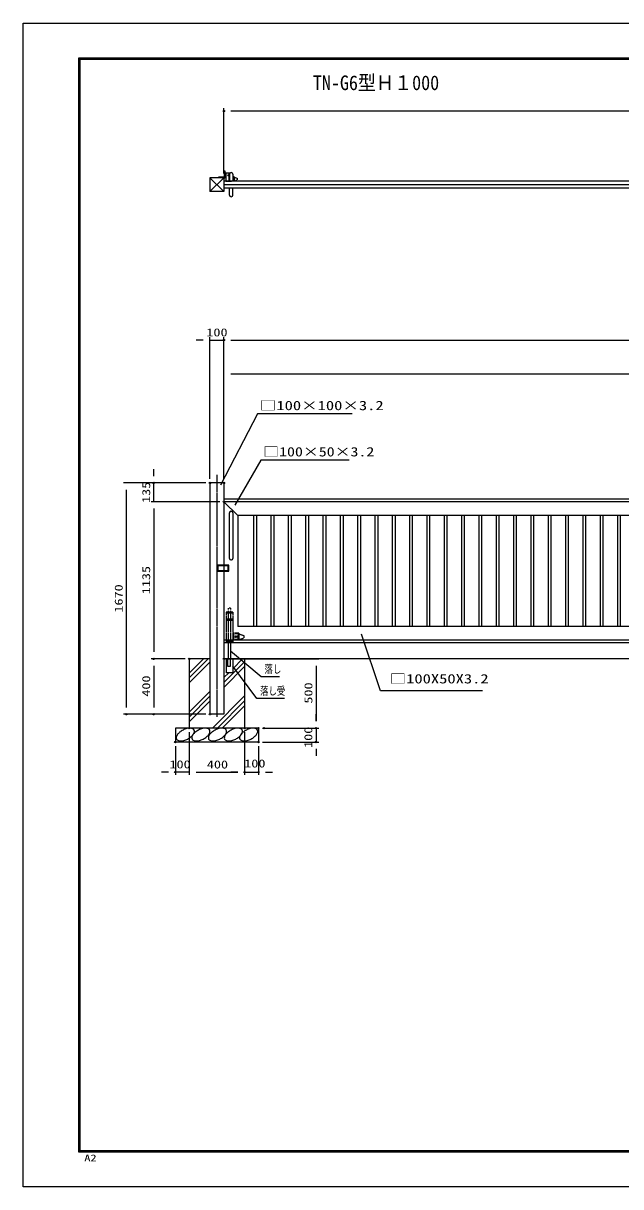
# Model space of a CAD drawing. Units: millimetres, scale not verified. Extents: x -5940 to 5940, y -4200 to 4200.
# Drawn here: x -5940 to -1629, y -4200 to 4200 of the extents above; entities that cross this region are included whole.
import ezdxf
from ezdxf.enums import TextEntityAlignment as Align

# ---------------------------------------------------------------- set-up
doc = ezdxf.new("R2010")
doc.units = ezdxf.units.MM
doc.header["$LTSCALE"] = 20
doc.header["$PDMODE"] = 32
doc.header["$PDSIZE"] = 10
for name, pattern in [('DASHED', [7.5, 6, -1.5]), ('USER1', [0.375, 0.25, -0.125]), ('USER3', [1.125, 0.75, -0.125, 0.125, -0.125]), ('USER5', [1.01, 0.5, -0.25, 0.01, -0.25])]:
    doc.linetypes.add(name, pattern=pattern)
for name, color, linetype, lineweight in [('0-0_0', 7, 'Continuous', 25), ('0-1_1', 7, 'Continuous', 25), ('0-2_EXTCNT-L', 4, 'Continuous', 25), ('0-3_CENTLN-L', 4, 'USER1', 25), ('0-A_WAKU', 7, 'Continuous', 25)]:
    doc.layers.add(name, color=color, linetype=linetype, lineweight=lineweight)
doc.layers.add('0-4_DEFPOINTS', color=7, linetype='Continuous')
doc.layers.add('0-6_10', color=7, linetype='Continuous')
doc.styles.add('ＭＳ ゴシック', font='')
doc.styles.get('ＭＳ ゴシック').set_extended_font_data('MS Gothic')

msp = doc.modelspace()

# ---------------------------------------------------------------- linework, layer by layer
at = {"layer": '0-0_0', "color": 1}
for p, q in [((-4492.61, 3114.35), (-4492.61, 3586.23)), ((-4592.61, 910.83), (-4592.61, 1933.06)), ((-4492.61, 910.83), (-4492.61, 1933.06)), ((-4492.61, 910.83), (-4492.61, 1931.38)), ((-4492.61, 910.83), (-4492.61, 1688.69)), ((-4622.61, 880.83), (-5216.59, 880.83)), ((-4622.61, 880.83), (-5018.2, 880.83)), ((-4522.61, 745.83), (-5018.2, 745.83)), ((-4522.61, 745.83), (-5018.2, 745.83)), ((-4772.61, -389.17), (-5018.2, -389.17)), ((-4772.61, -389.17), (-5018.2, -389.17)), ((-4462.61, -389.17), (-3807.52, -389.17)), ((-4622.61, -789.17), (-5216.59, -789.17)), ((-4622.61, -789.17), (-5018.2, -789.17)), ((-4742.61, -919.17), (-4742.61, -1226.61)), ((-4742.61, -919.17), (-4742.61, -1226.61)), ((-4342.61, -919.17), (-4342.61, -1226.61)), ((-4342.61, -919.17), (-4342.61, -1226.61)), ((-4212.61, -889.17), (-3807.52, -889.17)), ((-4172.61, -889.17), (-3807.52, -889.17)), ((-4212.61, -989.17), (-3807.52, -989.17)), ((-4842.61, -1019.17), (-4842.61, -1226.61)), ((-4242.61, -1019.17), (-4242.61, -1226.61))]:
    msp.add_line(p, q, dxfattribs=at)
at = {"layer": '0-0_0', "color": 2}
for p, q in [((1457.39, 3566.23), (-4442.61, 3566.23)), ((-4642.61, 1913.06), (-4692.61, 1913.06)), ((-4592.61, 1913.06), (-4492.61, 1913.06)), ((-4442.61, 1913.06), (-4392.61, 1913.06)), ((-4442.61, 1911.38), (2657.39, 1911.38)), ((-4442.61, 1668.69), (1457.39, 1668.69)), ((-4998.2, 930.83), (-4998.2, 980.83)), ((-4998.2, 745.83), (-4998.2, 880.83)), ((-5196.59, 830.83), (-5196.59, -739.17)), ((-4998.2, 695.83), (-4998.2, -339.17)), ((-4998.2, 695.83), (-4998.2, 645.83)), ((-4998.2, -439.17), (-4998.2, -739.17)), ((-3827.52, -439.17), (-3827.52, -839.17)), ((-3827.52, -839.17), (-3827.52, -789.17)), ((-3827.52, -889.17), (-3827.52, -989.17)), ((-3827.52, -1039.17), (-3827.52, -1089.17)), ((-4892.61, -1206.61), (-4942.61, -1206.61)), ((-4742.61, -1206.61), (-4842.61, -1206.61)), ((-4692.61, -1206.61), (-4642.61, -1206.61)), ((-4692.61, -1206.61), (-4392.61, -1206.61)), ((-4392.61, -1206.61), (-4442.61, -1206.61)), ((-4342.61, -1206.61), (-4242.61, -1206.61)), ((-4192.61, -1206.61), (-4142.61, -1206.61))]:
    msp.add_line(p, q, dxfattribs=at)
at = {"layer": '0-0_0', "color": 4}
for p, q in [((-4477.84, 3119.77), (-4477.84, 3059.77)), ((-4477.84, 3119.77), (-4446.38, 3119.77)), ((-4530.5, 3089.67), (-4530.5, 3084.35)), ((-4489.23, 3089.67), (-4530.5, 3089.67))]:
    msp.add_line(p, q, dxfattribs=at)
at = {"layer": '0-0_0'}
for p, q in [((-4592.61, 3084.35), (-4492.61, 2984.35)), ((-4492.61, 3084.35), (-4592.61, 2984.35)), ((-4477.84, 3059.77), (-4437.84, 3059.77)), ((-4492.61, 745.83), (-4392.61, 645.83)), ((-4441.97, 676.4), (-4436.74, 676.4)), ((-4451.97, 336.4), (-4451.97, 666.4)), ((-4426.74, 666.4), (-4426.74, 336.4)), ((-4441.97, 326.4), (-4436.74, 326.4))]:
    msp.add_line(p, q, dxfattribs=at)
at = {"layer": '0-0_0', "color": 4, "linetype": 'USER1'}
for p, q in [((-4418.48, 3087.88), (-4396.08, 3080.71)), ((-4418.48, 3062.28), (-4396.08, 3069.45)), ((-4384.61, -209.17), (-4349.61, -220.37)), ((-4384.61, -249.17), (-4349.61, -237.97))]:
    msp.add_line(p, q, dxfattribs=at)
at = {"layer": '0-0_0', "color": 4, "linetype": 'DASHED'}
for p, q in [((-4465.4, -389.17), (-4465.4, -442.21)), ((-4443.73, -442.21), (-4443.73, -389.17)), ((-4465.4, -442.21), (-4443.73, -442.21))]:
    msp.add_line(p, q, dxfattribs=at)
at = {"layer": '0-0_0', "color": 4}
for points in [[(-4483.54, 3084.35), (-4483.54, 3133.06), (-4489.23, 3133.06), (-4489.23, 3089.67)], [(-4483.54, 3109.77), (-4477.84, 3109.77), (-4477.84, 3112.26), (-4483.54, 3112.26)]]:
    msp.add_lwpolyline(points, dxfattribs=at)
at = {"layer": '0-0_0', "color": 4, "linetype": 'USER1'}
for points in [[(-4423.95, 3079.7), (-4423.95, 3069.64), (-4421.65, 3069.64), (-4421.65, 3079.7)], [(-4540.86, 288.3), (-4540.86, 243.99), (-4456.14, 243.99), (-4456.14, 288.3)], [(-4535.86, 283.3), (-4535.86, 248.99), (-4461.14, 248.99), (-4461.14, 283.3)], [(-4393.16, -221.95), (-4393.16, -237.67), (-4389.57, -237.67), (-4389.57, -221.95)]]:
    msp.add_lwpolyline(points, close=True, dxfattribs=at)
at = {"layer": '0-0_0'}
for points in [[(-3566.72, 1379.5), (-4250.93, 1379.5), (-4517.94, 864.71)], [(-3588.5, 1045.48), (-4226.77, 1045.48), (-4412.76, 720.61)], [(-2625.12, -619.74), (-3361.35, -619.74), (-3500.52, -210.79)], [(-4090.89, -517.52), (-4222.23, -517.52), (-4443.78, -333.34)], [(-4055.56, -675.61), (-4253.82, -675.61), (-4427.11, -441.17)]]:
    msp.add_lwpolyline(points, dxfattribs=at)
at = {"layer": '0-0_0', "color": 4}
msp.add_circle((-4457.67, 3101.79), 5.74, dxfattribs=at)
at = {"layer": '0-0_0', "color": 4, "linetype": 'USER1'}
msp.add_circle((-4406.61, -229.17), 6.12, dxfattribs=at)
at = {"layer": '0-0_0'}
for centre, start, end in [((-4441.97, 666.4), 90, 180), ((-4436.74, 666.4), 0, 90), ((-4441.97, 336.4), 180, 270), ((-4436.74, 336.4), 270, 0)]:
    msp.add_arc(centre, 10, start, end, dxfattribs=at)
at = {"layer": '0-1_1', "color": 4}
for p, q in [((-4451.97, 3109.35), (-4451.97, 3059.35)), ((-4426.97, 3109.35), (-4426.97, 3059.35)), ((-4396.08, 3080.71), (-4396.08, 3069.45)), ((-4451.97, 2959.35), (-4451.97, 3009.35)), ((-4426.97, 2959.35), (-4426.97, 3009.35)), ((-4349.61, -220.37), (-4349.61, -237.97)), ((-4384.61, -254.17), (-4428.61, -254.17)), ((-4742.61, -526.42), (-4605.35, -389.17)), ((-4742.61, -491.07), (-4640.71, -389.17)), ((-4742.61, -561.78), (-4592.61, -411.78)), ((-4492.61, -559.26), (-4342.61, -409.26)), ((-4428.61, -459.91), (-4357.87, -389.17)), ((-4492.61, -594.62), (-4342.61, -444.62)), ((-4492.61, -523.91), (-4457.87, -489.17)), ((-4428.61, -489.17), (-4476.61, -489.17)), ((-4742.61, -773.91), (-4592.61, -623.91)), ((-4742.61, -809.26), (-4592.61, -659.26)), ((-4575.02, -889.17), (-4342.61, -656.75)), ((-4742.61, -844.62), (-4592.61, -694.62)), ((-4539.67, -889.17), (-4342.61, -692.11)), ((-4504.31, -889.17), (-4342.61, -727.46))]:
    msp.add_line(p, q, dxfattribs=at)
at = {"layer": '0-1_1'}
for p, q in [((-4477.84, 3084.35), (-4592.61, 3084.35)), ((-4592.61, 3084.35), (-4592.61, 2984.35)), ((-4492.61, 3084.35), (-4492.61, 2984.35)), ((1507.39, 3059.35), (-4492.61, 3059.35)), ((1507.39, 3034.35), (-4492.61, 3034.35)), ((-4492.61, 2984.35), (-4592.61, 2984.35)), ((1507.39, 3009.35), (-4492.61, 3009.35)), ((-4592.61, 880.83), (-4592.61, -789.17)), ((-4492.61, 880.83), (-4592.61, 880.83)), ((-4492.61, 880.83), (-4492.61, -789.17)), ((1507.39, 763.83), (-4492.61, 763.83)), ((1507.39, 745.83), (-4492.61, 745.83)), ((-4392.61, 645.83), (-4392.61, -154.17)), ((1507.39, 645.83), (-4392.61, 645.83)), ((-4277.61, 645.83), (-4277.61, -154.17)), ((-4257.61, 645.83), (-4257.61, -154.17)), ((-4152.61, 645.83), (-4152.61, -154.17)), ((-4132.61, 645.83), (-4132.61, -154.17)), ((-4027.61, 645.83), (-4027.61, -154.17)), ((-4007.61, 645.83), (-4007.61, -154.17)), ((-3902.61, 645.83), (-3902.61, -154.17)), ((-3882.61, 645.83), (-3882.61, -154.17)), ((-3777.61, 645.83), (-3777.61, -154.17)), ((-3757.61, 645.83), (-3757.61, -154.17)), ((-3652.61, 645.83), (-3652.61, -154.17)), ((-3632.61, 645.83), (-3632.61, -154.17)), ((-3527.61, 645.83), (-3527.61, -154.17)), ((-3507.61, 645.83), (-3507.61, -154.17)), ((-3402.61, 645.83), (-3402.61, -154.17)), ((-3382.61, 645.83), (-3382.61, -154.17)), ((-3277.61, 645.83), (-3277.61, -154.17)), ((-3257.61, 645.83), (-3257.61, -154.17)), ((-3152.61, 645.83), (-3152.61, -154.17)), ((-3132.61, 645.83), (-3132.61, -154.17)), ((-3027.61, 645.83), (-3027.61, -154.17)), ((-3007.61, 645.83), (-3007.61, -154.17)), ((-2902.61, 645.83), (-2902.61, -154.17)), ((-2882.61, 645.83), (-2882.61, -154.17)), ((-2777.61, 645.83), (-2777.61, -154.17)), ((-2757.61, 645.83), (-2757.61, -154.17)), ((-2652.61, 645.83), (-2652.61, -154.17)), ((-2632.61, 645.83), (-2632.61, -154.17)), ((-2527.61, 645.83), (-2527.61, -154.17)), ((-2507.61, 645.83), (-2507.61, -154.17)), ((-2402.61, 645.83), (-2402.61, -154.17)), ((-2382.61, 645.83), (-2382.61, -154.17)), ((-2277.61, 645.83), (-2277.61, -154.17)), ((-2257.61, 645.83), (-2257.61, -154.17)), ((-2152.61, 645.83), (-2152.61, -154.17)), ((-2132.61, 645.83), (-2132.61, -154.17)), ((-2027.61, 645.83), (-2027.61, -154.17)), ((-2007.61, 645.83), (-2007.61, -154.17)), ((-1902.61, 645.83), (-1902.61, -154.17)), ((-1882.61, 645.83), (-1882.61, -154.17)), ((-1777.61, 645.83), (-1777.61, -154.17)), ((-1757.61, 645.83), (-1757.61, -154.17)), ((-1652.61, 645.83), (-1652.61, -154.17)), ((-1632.61, 645.83), (-1632.61, -154.17)), ((1507.39, -154.17), (-4392.61, -154.17)), ((1507.39, -254.17), (-4492.61, -254.17)), ((1507.39, -272.17), (-4492.61, -272.17)), ((3140.21, -389.17), (-4492.61, -389.17)), ((-4342.61, -389.17), (-4342.61, -889.17)), ((-4492.61, -789.17), (-4592.61, -789.17)), ((-4842.61, -889.17), (-4842.61, -989.17)), ((-4242.61, -889.17), (-4842.61, -889.17))]:
    msp.add_line(p, q, dxfattribs=at)
at = {"layer": '0-1_1', "color": 4, "linetype": 'USER1'}
for p, q in [((-4421.68, 3091.08), (-4421.68, 3059.08)), ((-4418.48, 3091.08), (-4418.48, 3059.08)), ((-4384.61, -204.17), (-4428.61, -204.17)), ((-4384.61, -209.17), (-4428.61, -209.17)), ((-4384.61, -249.17), (-4428.61, -249.17)), ((-4389.61, -204.17), (-4389.61, -254.17)), ((-4384.61, -204.17), (-4384.61, -254.17))]:
    msp.add_line(p, q, dxfattribs=at)
at = {"layer": '0-1_1', "color": 4, "linetype": 'USER5'}
msp.add_line((-4444.61, -22.17), (-4460.61, -22.17), dxfattribs=at)
at = {"layer": '0-1_1'}
for points in [[(-4592.61, -389.17), (-4742.61, -389.17), (-4742.61, -889.17)], [(-4242.61, -889.17), (-4242.61, -989.17), (-4842.61, -989.17)]]:
    msp.add_lwpolyline(points, dxfattribs=at)
at = {"layer": '0-1_1', "color": 4}
for centre, start, end in [((-4439.47, 3109.35), 0, 180), ((-4439.47, 2959.35), 180, 0)]:
    msp.add_arc(centre, 12.5, start, end, dxfattribs=at)
at = {"layer": '0-2_EXTCNT-L'}
for p, q in [((-4421.68, 3091.08), (-4426.97, 3080.83)), ((-4418.48, 3091.08), (-4421.68, 3091.08))]:
    msp.add_line(p, q, dxfattribs=at)
for centre, radius, start, end in [((-4756.1, -987.77), 88.3, 128.86436, 143.82871), ((-4722.59, -1029.36), 141.7, 117.06435, 128.86436), ((-4722.59, -1029.36), 141.7, 105.26434, 117.06435), ((-4736.65, -977.84), 88.3, 90.29999, 105.26434), ((-4736.85, -941.02), 51.48, 66.45966, 90.29999), ((-4724.01, -911.55), 19.33, 27.06435, 66.45966), ((-4644.1, -987.77), 88.3, 128.86436, 143.82871), ((-4755.41, -904.68), 51.48, 323.82871, 347.66903), ((-4724.01, -911.55), 19.33, 347.66903, 27.06435), ((-4610.59, -1029.36), 141.7, 117.06435, 128.86436), ((-4610.59, -1029.36), 141.7, 105.26434, 117.06435), ((-4624.65, -977.84), 88.3, 90.29999, 105.26434), ((-4624.85, -941.02), 51.48, 66.45966, 90.29999), ((-4612.01, -911.55), 19.33, 27.06435, 66.45966), ((-4643.41, -904.68), 51.48, 323.82871, 347.66903), ((-4524.1, -987.77), 88.3, 128.86436, 143.82871), ((-4612.01, -911.55), 19.33, 347.66903, 27.06435), ((-4490.59, -1029.36), 141.7, 117.06435, 128.86436), ((-4490.59, -1029.36), 141.7, 105.26434, 117.06435), ((-4504.65, -977.84), 88.3, 90.29999, 105.26434), ((-4504.85, -941.02), 51.48, 66.45966, 90.29999), ((-4492.01, -911.55), 19.33, 27.06435, 66.45966), ((-4523.41, -904.68), 51.48, 323.82871, 347.66903), ((-4409.1, -987.77), 88.3, 128.86436, 143.82871), ((-4492.01, -911.55), 19.33, 347.66903, 27.06435), ((-4375.59, -1029.36), 141.7, 117.06435, 128.86436), ((-4375.59, -1029.36), 141.7, 105.26434, 117.06435), ((-4389.65, -977.84), 88.3, 90.29999, 105.26434), ((-4389.85, -941.02), 51.48, 66.45966, 90.29999), ((-4299.1, -987.77), 88.3, 128.86436, 143.82871), ((-4377.01, -911.55), 19.33, 27.06435, 66.45966), ((-4408.41, -904.68), 51.48, 323.82871, 347.66903), ((-4377.01, -911.55), 19.33, 347.66903, 27.06435), ((-4265.59, -1029.36), 141.7, 117.06435, 128.86436), ((-4265.59, -1029.36), 141.7, 105.26434, 117.06435), ((-4279.65, -977.84), 88.3, 90.29999, 105.26434), ((-4279.85, -941.02), 51.48, 66.45966, 90.29999), ((-4267.01, -911.55), 19.33, 27.06435, 66.45966), ((-4298.41, -904.68), 51.48, 323.82871, 347.66903), ((-4267.01, -911.55), 19.33, 347.66903, 27.06435), ((-4817.23, -959.18), 19.33, 167.66903, 207.06435), ((-4785.82, -966.04), 51.48, 143.82871, 167.66903), ((-4817.23, -959.18), 19.33, 207.06435, 246.45966), ((-4804.39, -929.71), 51.48, 246.45966, 270.29999), ((-4804.58, -892.89), 88.3, 270.29999, 285.26434), ((-4818.64, -841.37), 141.7, 285.26434, 297.06435), ((-4818.64, -841.37), 141.7, 297.06435, 308.86436), ((-4785.14, -882.95), 88.3, 308.86436, 323.82871), ((-4705.23, -959.18), 19.33, 167.66903, 207.06435), ((-4673.82, -966.04), 51.48, 143.82871, 167.66903), ((-4705.23, -959.18), 19.33, 207.06435, 246.45966), ((-4692.39, -929.71), 51.48, 246.45966, 270.29999), ((-4692.58, -892.89), 88.3, 270.29999, 285.26434), ((-4706.64, -841.37), 141.7, 285.26434, 297.06435), ((-4706.64, -841.37), 141.7, 297.06435, 308.86436), ((-4673.14, -882.95), 88.3, 308.86436, 323.82871), ((-4585.23, -959.18), 19.33, 167.66903, 207.06435), ((-4553.82, -966.04), 51.48, 143.82871, 167.66903), ((-4585.23, -959.18), 19.33, 207.06435, 246.45966), ((-4572.39, -929.71), 51.48, 246.45966, 270.29999), ((-4572.58, -892.89), 88.3, 270.29999, 285.26434), ((-4586.64, -841.37), 141.7, 285.26434, 297.06435), ((-4586.64, -841.37), 141.7, 297.06435, 308.86436), ((-4553.14, -882.95), 88.3, 308.86436, 323.82871), ((-4470.23, -959.18), 19.33, 167.66903, 207.06435), ((-4438.82, -966.04), 51.48, 143.82871, 167.66903), ((-4470.23, -959.18), 19.33, 207.06435, 246.45966), ((-4457.39, -929.71), 51.48, 246.45966, 270.29999), ((-4457.58, -892.89), 88.3, 270.29999, 285.26434), ((-4471.64, -841.37), 141.7, 285.26434, 297.06435), ((-4471.64, -841.37), 141.7, 297.06435, 308.86436), ((-4438.14, -882.95), 88.3, 308.86436, 323.82871), ((-4360.23, -959.18), 19.33, 167.66903, 207.06435), ((-4328.82, -966.04), 51.48, 143.82871, 167.66903), ((-4360.23, -959.18), 19.33, 207.06435, 246.45966), ((-4347.39, -929.71), 51.48, 246.45966, 270.29999), ((-4347.58, -892.89), 88.3, 270.29999, 285.26434), ((-4361.64, -841.37), 141.7, 285.26434, 297.06435), ((-4361.64, -841.37), 141.7, 297.06435, 308.86436), ((-4328.14, -882.95), 88.3, 308.86436, 323.82871)]:
    msp.add_arc(centre, radius, start, end, dxfattribs=at)
at = {"layer": '0-3_CENTLN-L', "color": 2}
msp.add_line((-4457.84, 3119.77), (-4457.84, 3059.35), dxfattribs=at)
at = {"layer": '0-3_CENTLN-L', "color": 2, "linetype": 'USER3'}
msp.add_line((-4542.61, 938.59), (-4542.61, -807.76), dxfattribs=at)
at = {"layer": '0-3_CENTLN-L'}
for p, q in [((-4428.61, -52.17), (-4476.61, -52.17)), ((-4476.61, -52.17), (-4476.61, -265.17)), ((-4428.61, -58.17), (-4476.61, -58.17)), ((-4460.61, -58.17), (-4460.61, -102.17)), ((-4444.61, -58.17), (-4444.61, -102.17)), ((-4428.61, -52.17), (-4428.61, -272.17)), ((-4428.61, -102.17), (-4476.61, -102.17)), ((-4428.61, -112.17), (-4476.61, -112.17)), ((-4460.61, -112.17), (-4460.61, -259.17)), ((-4444.61, -112.17), (-4444.61, -259.17)), ((-4428.61, -259.17), (-4476.61, -259.17)), ((-4476.61, -265.17), (-4476.61, -272.17)), ((-4428.61, -265.17), (-4476.61, -265.17))]:
    msp.add_line(p, q, dxfattribs=at)
at = {"layer": '0-3_CENTLN-L', "linetype": 'USER5'}
for p, q in [((-4460.61, -22.17), (-4460.61, -52.17)), ((-4444.61, -22.17), (-4444.61, -52.17))]:
    msp.add_line(p, q, dxfattribs=at)
at = {"layer": '0-3_CENTLN-L', "linetype": 'Continuous'}
for p, q in [((-4423.61, -204.17), (-4423.61, -254.17)), ((-4460.61, -265.17), (-4460.61, -389.17)), ((-4444.61, -265.17), (-4444.61, -389.17)), ((-4476.61, -389.17), (-4476.61, -489.17)), ((-4428.61, -389.17), (-4428.61, -489.17))]:
    msp.add_line(p, q, dxfattribs=at)
at = {"layer": '0-4_DEFPOINTS'}
for p in [(-4492.61, 3566.23), (-4492.61, 3084.35), (-4492.61, 1913.06), (-4998.2, 880.83), (-4592.61, 880.83), (-4592.61, 880.83), (-4592.61, 880.83), (-4492.61, 880.83), (-4492.61, 745.83), (-4998.2, -389.17), (-4742.61, -389.17), (-4742.61, -389.17), (-4492.61, -389.17), (-5196.59, -789.17), (-4998.2, -789.17), (-4592.61, -789.17), (-4742.61, -889.17), (-4342.61, -889.17), (-4242.61, -889.17), (-4202.61, -889.17), (-3827.52, -889.17), (-4842.61, -989.17), (-4242.61, -989.17), (-4242.61, -989.17), (-3827.52, -989.17), (-4842.61, -1206.61), (-4342.61, -1206.61), (-4242.61, -1206.61)]:
    msp.add_point(p, dxfattribs=at)
at = {"layer": '0-A_WAKU', "color": 3}
msp.add_lwpolyline([(-5940, 4200), (5940, 4200), (5940, -4200), (-5940, -4200)], close=True, dxfattribs=at)
at = {"layer": '0-A_WAKU'}
for points in [[(-5540, 3950), (5540, 3950), (5540, -3950), (-5540, -3950)], [(-5537.5, 3947.5), (5537.5, 3947.5), (5537.5, -3947.5), (-5537.5, -3947.5)], [(-5535, 3945), (5535, 3945), (5535, -3945), (-5535, -3945)], [(-5532.5, 3942.5), (5532.5, 3942.5), (5532.5, -3942.5), (-5532.5, -3942.5)], [(-5530, 3940), (5530, 3940), (5530, -3940), (-5530, -3940)]]:
    msp.add_lwpolyline(points, close=True, dxfattribs=at)

# ---------------------------------------------------------------- texts
at = {"layer": '0-0_0', "color": 3, "style": 'ＭＳ ゴシック'}
for s, height, width, p in [('100', 57.77, 1.3, (-4619.11, 1921.96)), ('□100×100×3.2', 67.35, 1.3, (-4233.09, 1386.55)), ('□100×50×3.2', 67.35, 1.25, (-4208.94, 1052.53)), ('落し', 57.77, 0.75, (-4199.73, -508.62)), ('□100X50X3.2', 67.3, 1.3, (-3296.48, -586.35)), ('落し受', 57.77, 0.75, (-4231.32, -666.72)), ('100', 57.77, 1.3, (-4885.32, -1196.65)), ('400', 57.77, 1.3, (-4615.46, -1197.72)), ('100', 57.77, 1.3, (-4345.63, -1190.47))]:
    msp.add_text(s, height=height, dxfattribs=dict(at, width=width)).set_placement(p, align=Align.BOTTOM_LEFT)
at = {"layer": '0-0_0', "color": 3, "style": 'ＭＳ ゴシック', "width": 1.3}
for s, p in [('135', (-5007.1, 736.83)), ('1135', (-5007.1, 77.54)), ('1670', (-5205.48, -54.96)), ('400', (-5007.1, -662.03)), ('500', (-3836.42, -712.03)), ('100', (-3837.39, -1031.87))]:
    msp.add_text(s, height=57.77, rotation=90, dxfattribs=at).set_placement(p, align=Align.BOTTOM_LEFT)
at = {"layer": '0-6_10', "style": 'ＭＳ ゴシック', "width": 0.9}
msp.add_text(' TN-G6型Ｈ１000', height=106.2, dxfattribs=at).set_placement((-3915.18, 3685.51), align=Align.BOTTOM_LEFT)
at = {"layer": '0-A_WAKU', "style": 'ＭＳ ゴシック', "width": 1.35}
msp.add_text('A2', height=48.11, dxfattribs=at).set_placement((-5499.47, -4030.51), align=Align.BOTTOM_LEFT)

doc.saveas('drawing.dxf')
